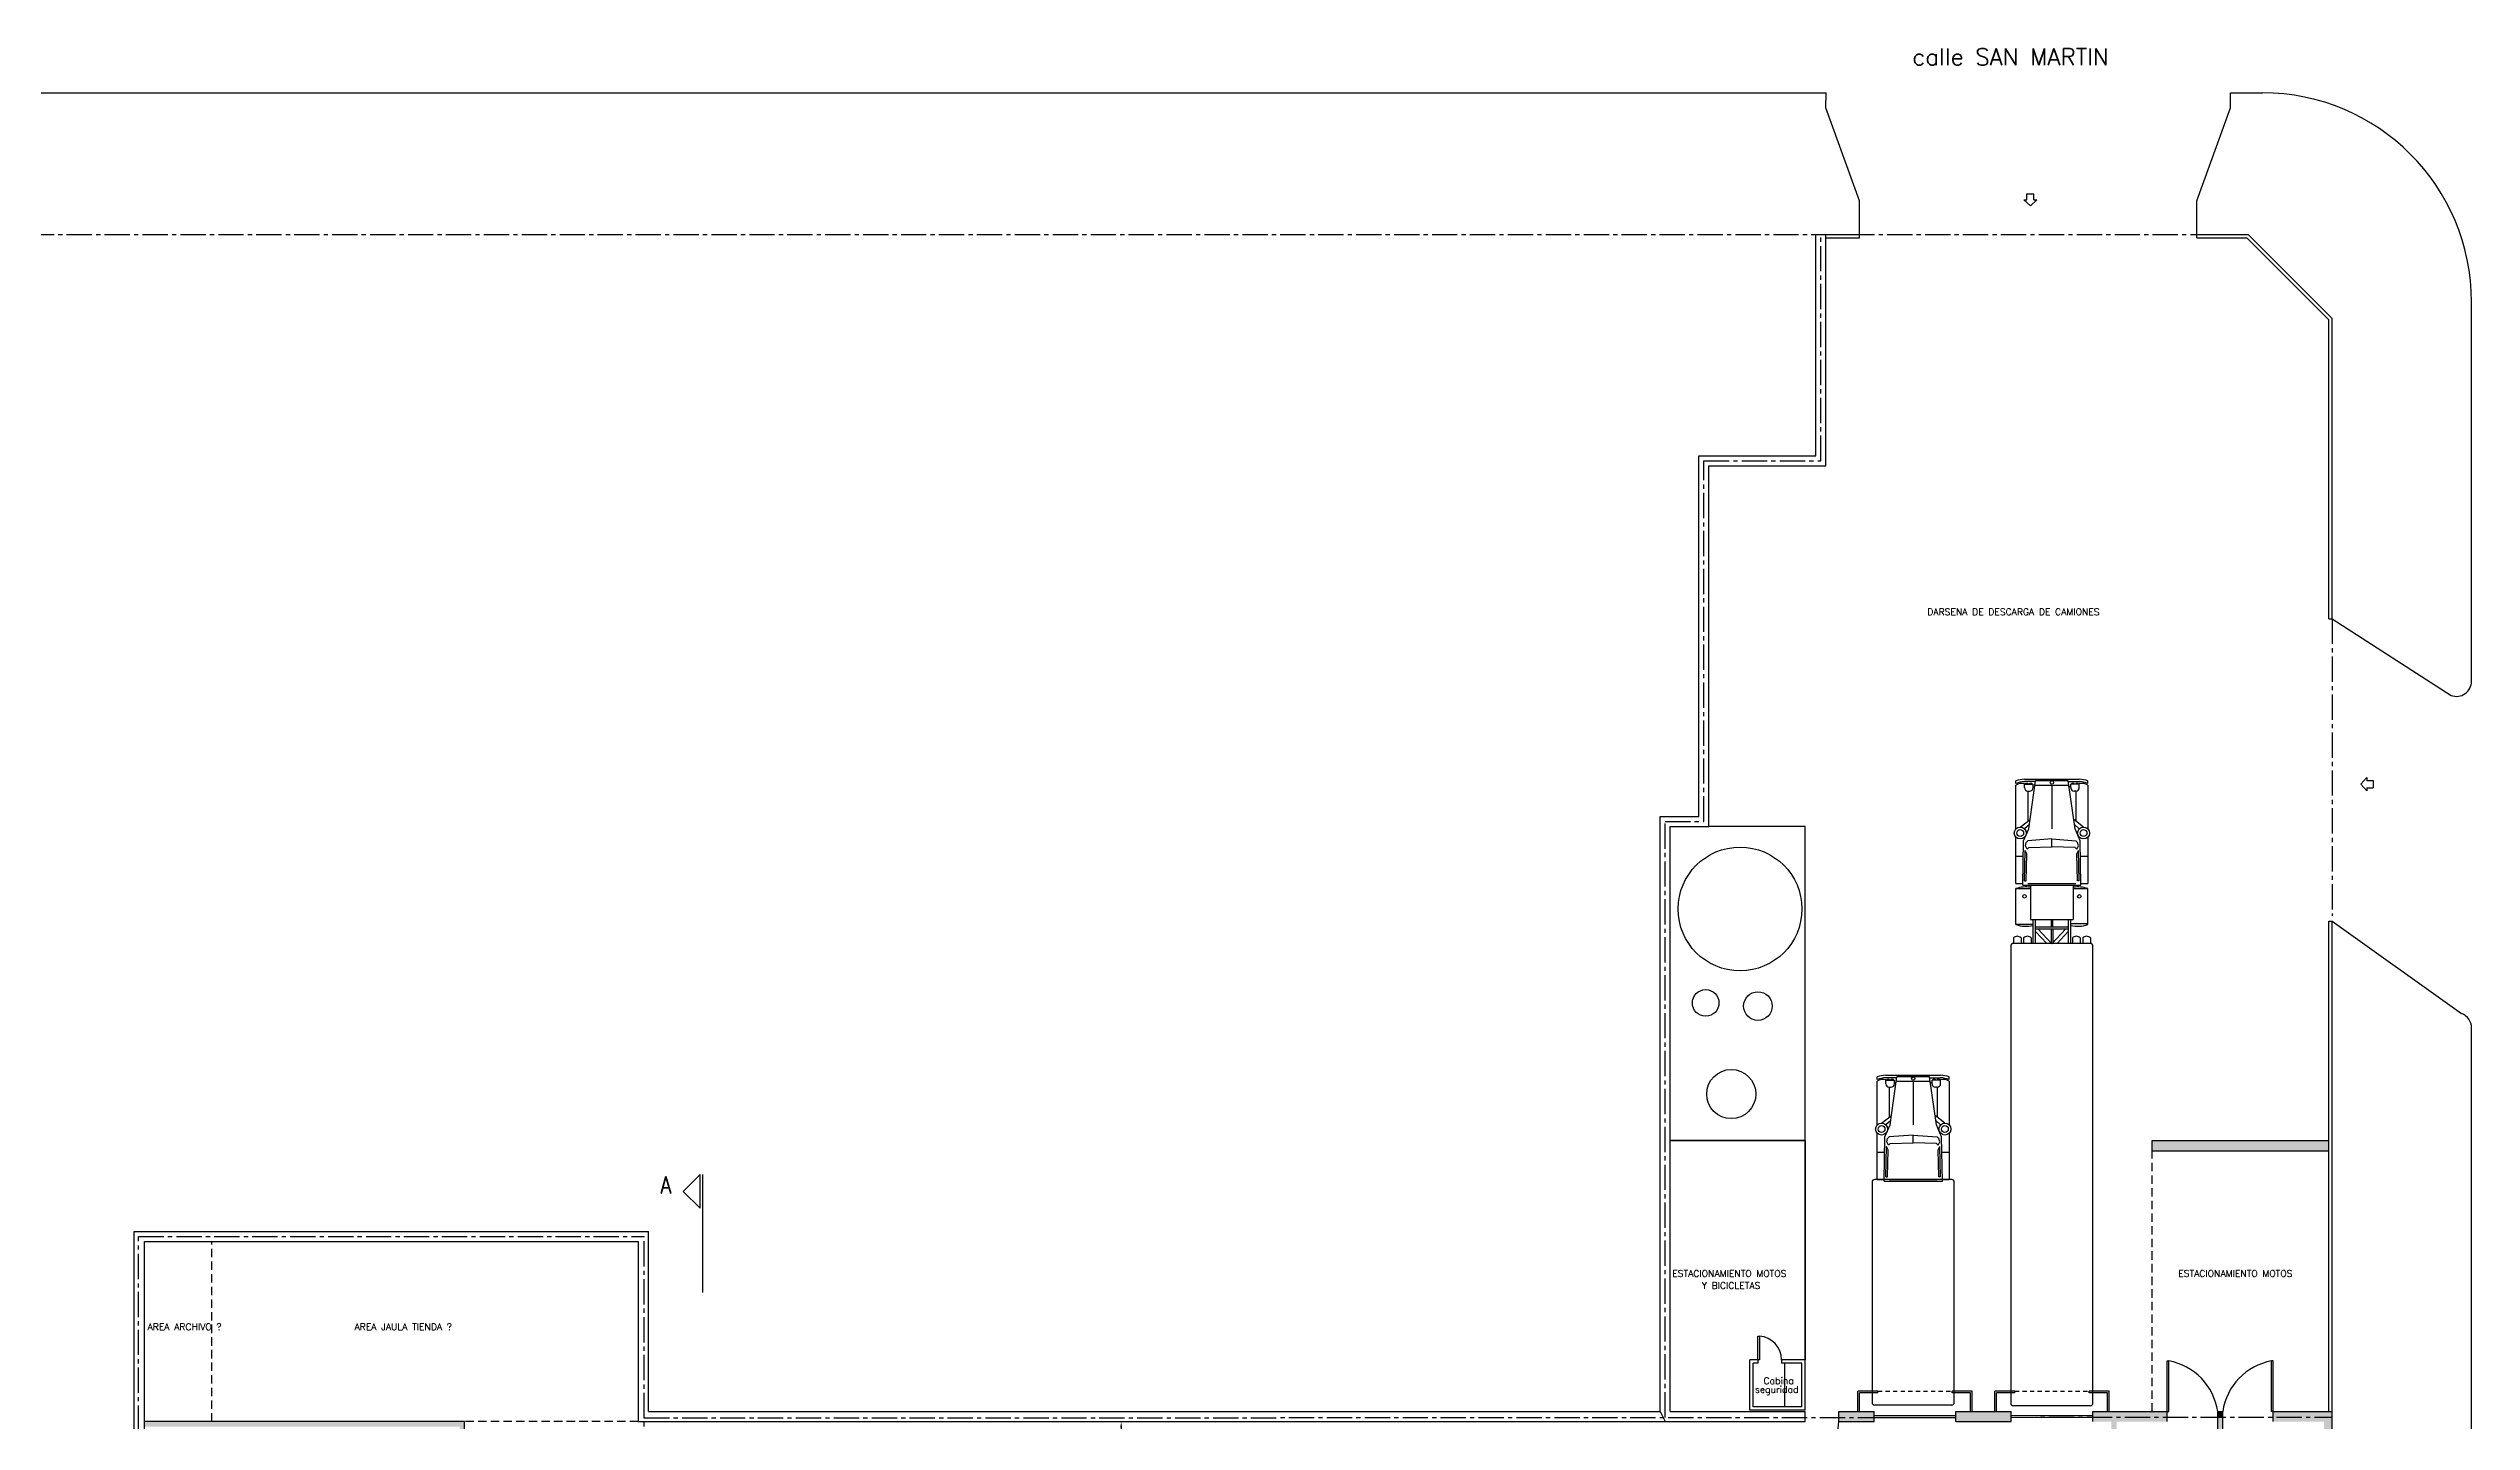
# Model space of a CAD drawing. Header units: metres. Extents: x 95 to 486, y 2972 to 3465.
# Drawn here: x 168.5 to 240.4, y 3424.4 to 3465.2 of the extents above; entities that cross this region are included whole.
import ezdxf

# ---------------------------------------------------------------- set-up
doc = ezdxf.new("R2010")
doc.units = ezdxf.units.M
for name, pattern in [('CENTER2', [1.125, 0.75, -0.125, 0.125, -0.125]), ('DASHDOT2', [0.5, 0.25, -0.125, 0, -0.125]), ('HIDDEN', [0.375, 0.25, -0.125]), ('HIDDEN2', [0.1875, 0.125, -0.0625])]:
    doc.linetypes.add(name, pattern=pattern)
for name, color, linetype in [('0_LINEAS-MEDIANERAS', 1, 'DASHDOT2'), ('0_MUROS', 7, 'Continuous'), ('0_PUERTAS-VENTANAS', 3, 'Continuous'), ('0_SANITARIOS', 1, 'Continuous'), ('C_COTAS', 5, 'Continuous'), ('E_EQUIPAMIENTO', 1, 'Continuous'), ('T_TEXTOS', 3, 'Continuous')]:
    doc.layers.add(name, color=color, linetype=linetype)
doc.styles.add('ROMANS', font='romans.shx', dxfattribs={"width": 0.8, "height": 0.15})
doc.dimstyles.new('STANDARD$0', dxfattribs={"dimtxt": 0.2, "dimasz": 0.18, "dimexe": 0.18, "dimexo": 0.0625, "dimgap": 0.09, "dimtad": 0, "dimzin": 0, "dimdsep": 46, "dimtxsty": 'ROMANS', "dimblk": 'OBLIQUE', "dimsah": 1, "dimcen": 0.09, "dimse1": 1, "dimse2": 1, "dimadec": 0, "dimazin": 0, "dimtfac": 1, "dimtofl": 0, "dimtmove": 0, "dimatfit": 3, "dimldrblk": 'OBLIQUE', "dimfxl": 1, "dimtolj": 1, "dimtzin": 0, "dimarcsym": 0})

# ---------------------------------------------------------------- blocks, each defined once
blk = doc.blocks.new('*D270')
at = {"layer": 'C_COTAS', "color": 0, "lineweight": -2, "transparency": 16777216}
for p, q in [((200.353, 3424.244), (200.353, 3423.789)), ((200.415, 3424.424), (200.533, 3424.424)), ((200.353, 3422.704), (200.353, 3423.159)), ((200.29, 3422.524), (200.173, 3422.524))]:
    blk.add_line(p, q, dxfattribs=at)
at = {"layer": 'C_COTAS', "color": 0, "transparency": 16777216}
for points in [[(200.323, 3424.244), (200.383, 3424.244), (200.353, 3424.424)], [(200.323, 3422.704), (200.383, 3422.704), (200.353, 3422.524)]]:
    blk.add_solid(points, dxfattribs=at)
at = {"layer": 'DEFPOINTS', "color": 0, "transparency": 16777216}
for p in [(200.353, 3424.424), (200.353, 3424.424), (200.353, 3422.524)]:
    blk.add_point(p, dxfattribs=at)
at = {"layer": 'C_COTAS', "color": 0, "transparency": 16777216, "insert": (200.353, 3423.474), "char_height": 0.18, "attachment_point": 5, "rotation": 90}
blk.add_mtext('\\A1;1.90', dxfattribs=at)

msp = doc.modelspace()

# ---------------------------------------------------------------- hatches: boundary and pattern name
at = {"layer": '0_MUROS'}
for points in [[(236.1786, 3432.4602), (236.1786, 3432.7602), (230.9319, 3432.7602), (230.9319, 3432.4602)], [(233.0286, 3424.7245), (232.8786, 3424.7245), (232.8786, 3424.5521), (233.0286, 3424.5522)]]:
    msp.add_hatch(color=256, dxfattribs=at).paths.add_polyline_path(points)
h = msp.add_hatch(color=256, dxfattribs=at)
h.paths.add_polyline_path([(180.8786, 3424.4245), (171.3786, 3424.4245), (171.3786, 3424.2745), (180.7286, 3424.2745), (180.7286, 3421.5745), (180.8786, 3421.5745)])
h.paths.add_polyline_path([(180.8786, 3420.6745), (180.8786, 3420.7745), (180.7286, 3420.7745), (180.7286, 3420.6745), (171.3786, 3420.6745), (171.3786, 3420.5245), (176.7286, 3420.5245), (176.7286, 3419.8245), (176.8286, 3419.8245), (176.8286, 3420.5245), (180.7286, 3420.5245), (180.7286, 3419.6245), (180.8786, 3419.6245)])
h = msp.add_hatch(color=256, dxfattribs=at)
h.paths.add_polyline_path([(222.6852, 3424.7245), (221.6386, 3424.7245), (221.6386, 3424.5471), (222.6852, 3424.5475)])
h.paths.add_polyline_path([(222.6852, 3424.5475), (221.6386, 3424.5471), (221.6386, 3424.4245), (222.6852, 3424.4245)])
h.paths.add_polyline_path([(226.7486, 3424.7245), (225.1152, 3424.7245), (225.1152, 3424.4245), (226.7486, 3424.4245)])
h.paths.add_polyline_path([(231.3786, 3424.7245), (229.1786, 3424.7245), (229.1786, 3424.5504), (231.3786, 3424.5514)])
h.paths.add_polyline_path([(229.8786, 3424.4245), (231.3786, 3424.4245), (231.3786, 3424.5514), (229.1786, 3424.5504), (229.1786, 3424.4245), (229.7286, 3424.4245), (229.7286, 3419.8243), (229.7286, 3419.8243), (229.7286, 3419.6743), (229.7286, 3419.6743), (229.7286, 3419.4743), (229.8786, 3419.4743), (229.8786, 3419.7743), (231.6786, 3419.7743), (231.6786, 3419.9243), (229.8786, 3419.9243)])
h.paths.add_polyline_path([(233.0286, 3424.5522), (232.8786, 3424.5521), (232.8786, 3419.7743), (233.0286, 3419.7743)], flags=17)
h.paths.add_polyline_path([(236.2786, 3424.4245), (236.2786, 3424.5536), (234.5286, 3424.5528), (234.5286, 3424.4245), (236.0286, 3424.4245), (236.0286, 3419.9243), (234.2286, 3419.9243), (234.2286, 3419.7743), (236.0286, 3419.7743), (236.0286, 3418.1743), (229.8786, 3418.1743), (229.8786, 3418.2743), (229.7286, 3418.2743), (229.7286, 3418.0243), (236.0286, 3418.0243), (236.0286, 3412.4145), (236.2786, 3412.4145)])
h.paths.add_polyline_path([(236.2786, 3424.7245), (234.5286, 3424.7245), (234.5286, 3424.5528), (236.2786, 3424.5536)])

# ---------------------------------------------------------------- linework, layer by layer
at = {"layer": '0_LINEAS-MEDIANERAS', "linetype": 'CENTER2'}
for p, q in [((138.6986, 3459.6445), (232.2586, 3459.6445)), ((221.1086, 3452.9245), (221.1086, 3459.6445)), ((217.6386, 3452.9245), (221.1086, 3452.9245)), ((217.6386, 3442.2245), (217.6386, 3452.9245)), ((236.2786, 3448.2434), (236.2786, 3439.4277)), ((216.4886, 3442.2245), (217.6386, 3442.2245)), ((216.4886, 3424.5447), (216.4886, 3442.2245)), ((171.2036, 3429.9145), (186.2036, 3429.9145)), ((171.2036, 3409.5245), (171.2036, 3429.9145)), ((186.2036, 3415.5245), (186.2036, 3429.9145)), ((186.2036, 3424.5312), (225.1152, 3424.5486)), ((226.7486, 3424.5494), (236.2786, 3424.5536))]:
    msp.add_line(p, q, dxfattribs=at)
at = {"layer": '0_MUROS', "color": 4}
for p, q in [((137.9986, 3463.8445), (221.2605, 3463.8445)), ((221.2586, 3463.405), (221.2605, 3463.8445)), ((233.2586, 3463.405), (233.2567, 3463.8445)), ((233.2567, 3463.8445), (234.2086, 3463.8445)), ((222.2586, 3460.6445), (221.2586, 3463.405)), ((232.2586, 3460.6445), (233.2586, 3463.405)), ((222.2586, 3459.6445), (222.2586, 3460.6445)), ((232.2586, 3459.6445), (232.2586, 3460.6445)), ((240.4086, 3446.3889), (240.4086, 3457.6445)), ((236.2786, 3448.2434), (239.8053, 3445.9659)), ((220.6386, 3442.0745), (217.7886, 3442.0745)), ((220.6386, 3432.7602), (220.6386, 3442.0745)), ((236.2786, 3439.2678), (240.1119, 3436.5262)), ((240.4086, 3361.3845), (240.4086, 3436.1031)), ((216.6386, 3432.7602), (220.6386, 3432.7602)), ((220.6386, 3432.7602), (220.6386, 3426.2602))]:
    msp.add_line(p, q, dxfattribs=at)
at = {"layer": '0_MUROS', "color": 3}
for p, q in [((227.2177, 3460.6727), (227.2177, 3460.8527)), ((227.2177, 3460.8527), (227.4277, 3460.8527)), ((227.4277, 3460.6727), (227.4277, 3460.8527)), ((227.1277, 3460.6727), (227.2177, 3460.6727)), ((227.3227, 3460.4927), (227.1277, 3460.6727)), ((227.3227, 3460.4927), (227.5177, 3460.6727)), ((227.4277, 3460.6727), (227.5177, 3460.6727)), ((237.1268, 3443.3339), (237.3068, 3443.5289)), ((237.1268, 3443.3339), (237.3068, 3443.1389)), ((237.3068, 3443.5289), (237.3068, 3443.4389)), ((237.3068, 3443.4389), (237.4868, 3443.4389)), ((237.3068, 3443.2289), (237.3068, 3443.1389)), ((237.3068, 3443.2289), (237.4868, 3443.2289)), ((237.4868, 3443.4389), (237.4868, 3443.2289))]:
    msp.add_line(p, q, dxfattribs=at)
at = {"layer": '0_MUROS'}
for p, q in [((220.9586, 3453.0745), (220.9586, 3459.6445)), ((220.9586, 3459.6445), (221.2586, 3459.6445)), ((221.2586, 3459.6445), (222.2586, 3459.6445)), ((221.2586, 3452.7745), (221.2586, 3459.6445)), ((221.2586, 3459.5445), (222.2586, 3459.5445)), ((222.2586, 3459.5445), (222.2586, 3459.6445)), ((232.2586, 3459.5445), (232.2586, 3459.6445)), ((232.2586, 3459.6445), (233.7876, 3459.6445)), ((232.2586, 3459.5445), (233.7462, 3459.5445)), ((233.7462, 3459.5445), (236.1786, 3457.112)), ((233.7876, 3459.6445), (236.2786, 3457.1535)), ((236.1786, 3448.2434), (236.1786, 3457.112)), ((236.2786, 3448.2434), (236.2786, 3457.1535)), ((217.4886, 3453.0745), (220.9586, 3453.0745)), ((217.4886, 3442.3745), (217.4886, 3453.0745)), ((217.7886, 3452.7745), (221.2586, 3452.7745)), ((217.7886, 3442.0745), (217.7886, 3452.7745)), ((236.1786, 3448.2434), (236.2786, 3448.2434)), ((216.3386, 3442.3745), (217.4886, 3442.3745)), ((216.3386, 3424.7245), (216.3386, 3442.3745)), ((216.6386, 3442.0745), (217.7886, 3442.0745)), ((216.6386, 3424.7245), (216.6386, 3442.0745)), ((236.1786, 3424.7245), (236.1786, 3439.2678)), ((236.1786, 3439.2678), (236.2786, 3439.2678)), ((236.2786, 3424.4245), (236.2786, 3439.2678)), ((220.6386, 3432.7602), (216.6386, 3432.7602)), ((220.6386, 3424.7602), (220.6386, 3432.7602)), ((230.9319, 3432.7602), (236.1786, 3432.7602)), ((230.9319, 3432.4602), (230.9319, 3432.7602)), ((230.9319, 3432.4602), (236.1786, 3432.4602)), ((171.0786, 3430.0645), (186.3286, 3430.0645)), ((171.0786, 3409.5745), (171.0786, 3430.0645)), ((186.3286, 3424.7245), (186.3286, 3430.0645)), ((171.3786, 3409.5745), (171.3786, 3429.7645)), ((171.3786, 3429.7645), (186.0286, 3429.7645)), ((186.0286, 3429.7645), (186.0286, 3424.4245)), ((220.6386, 3426.2602), (220.6386, 3426.2602)), ((220.6386, 3426.2602), (220.6386, 3426.2602)), ((180.8786, 3424.4245), (171.3786, 3424.4245)), ((180.8786, 3421.5745), (180.8786, 3424.4245)), ((186.0286, 3424.4245), (216.1886, 3424.4245)), ((186.3286, 3424.7245), (216.3386, 3424.7245)), ((216.1886, 3424.4245), (216.4886, 3424.4245)), ((216.3386, 3424.7245), (216.4886, 3424.4245)), ((216.4886, 3424.4245), (220.6386, 3424.4245)), ((216.6386, 3424.7245), (220.6386, 3424.7245)), ((220.6386, 3424.4245), (220.6386, 3424.7245)), ((221.6386, 3424.4245), (221.6386, 3424.7245)), ((221.6386, 3424.7245), (222.6852, 3424.7245)), ((221.6386, 3424.4245), (222.6852, 3424.4245)), ((222.6852, 3424.4245), (222.6852, 3424.7245)), ((225.1152, 3424.4245), (225.1152, 3424.7245)), ((225.1152, 3424.7245), (226.7486, 3424.7245)), ((225.1152, 3424.4245), (226.7486, 3424.4245)), ((226.7486, 3424.4245), (226.7486, 3424.7245)), ((229.1786, 3424.7245), (231.3786, 3424.7245)), ((229.1786, 3424.4245), (229.1786, 3424.7245)), ((231.3786, 3424.4245), (231.3786, 3424.7245)), ((232.8786, 3419.7743), (232.8786, 3424.7245)), ((232.8786, 3424.7245), (233.0286, 3424.7245)), ((233.0286, 3419.7743), (233.0286, 3424.7245)), ((234.5286, 3424.4245), (234.5286, 3424.7245)), ((234.5286, 3424.7245), (236.2786, 3424.7245)), ((236.2786, 3412.4145), (236.2786, 3424.4245))]:
    msp.add_line(p, q, dxfattribs=at)
at = {"layer": '0_MUROS', "color": 5, "linetype": 'HIDDEN'}
for p, q in [((173.3786, 3424.4245), (173.3786, 3429.7645)), ((186.0286, 3424.4245), (180.8786, 3424.4245))]:
    msp.add_line(p, q, dxfattribs=at)
at = {"layer": '0_MUROS', "color": 1}
for p, q in [((222.8002, 3425.3245), (222.2002, 3425.3245)), ((222.2002, 3424.7245), (222.2002, 3425.2245)), ((222.2502, 3424.7245), (222.2502, 3425.2745)), ((222.8002, 3425.2745), (222.2502, 3425.2745)), ((222.8002, 3425.2745), (222.8002, 3425.3245)), ((225.6002, 3425.3245), (225.0002, 3425.3245)), ((225.0002, 3425.2745), (225.0002, 3425.3245)), ((225.5502, 3425.2745), (225.0002, 3425.2745)), ((225.5502, 3424.7245), (225.5502, 3425.2745)), ((225.6002, 3424.7245), (225.6002, 3425.2245)), ((226.8636, 3425.3245), (226.2636, 3425.3245)), ((226.2636, 3424.7245), (226.2636, 3425.2245)), ((226.8636, 3425.2745), (226.3136, 3425.2745)), ((226.3136, 3424.7245), (226.3136, 3425.2745)), ((226.8636, 3425.2745), (226.8636, 3425.3245)), ((229.0636, 3425.2745), (229.0636, 3425.3245)), ((229.6636, 3425.3245), (229.0636, 3425.3245)), ((229.6136, 3425.2745), (229.0636, 3425.2745)), ((229.6136, 3424.7245), (229.6136, 3425.2745)), ((229.6636, 3424.7245), (229.6636, 3425.2245))]:
    msp.add_line(p, q, dxfattribs=at)
at = {"layer": '0_MUROS', "color": 1, "linetype": 'HIDDEN2'}
for p, q in [((222.2002, 3425.2245), (222.2002, 3425.3245)), ((225.6002, 3425.2245), (225.6002, 3425.3245)), ((226.2636, 3425.2245), (226.2636, 3425.3245)), ((229.6636, 3425.2245), (229.6636, 3425.3245))]:
    msp.add_line(p, q, dxfattribs=at)
at = {"layer": '0_MUROS', "color": 2, "linetype": 'HIDDEN2'}
for p, q in [((222.8002, 3425.3245), (225.0002, 3425.3245)), ((226.8636, 3425.3245), (229.0636, 3425.3245))]:
    msp.add_line(p, q, dxfattribs=at)
at = {"layer": '0_MUROS', "color": 4}
for centre, radius, start, end in [((234.2086, 3457.6445), 6.2, 0, 90), ((239.9586, 3446.3889), 0.45, 250.087058, 0), ((239.9586, 3436.1031), 0.45, 0, 70.087058)]:
    msp.add_arc(centre, radius, start, end, dxfattribs=at)
at = {"layer": '0_PUERTAS-VENTANAS', "linetype": 'HIDDEN'}
msp.add_line((230.9319, 3424.7245), (230.9319, 3432.7602), dxfattribs=at)
at = {"layer": '0_PUERTAS-VENTANAS'}
for p, q in [((219.2386, 3426.9602), (219.2886, 3426.9602)), ((219.2386, 3426.2602), (219.2386, 3426.9602)), ((219.2886, 3426.9602), (219.2886, 3426.2602)), ((219.2386, 3426.2602), (219.0012, 3426.2602)), ((219.0012, 3424.7602), (219.0012, 3426.2602)), ((219.2386, 3426.1602), (219.1012, 3426.1602)), ((219.1012, 3424.8602), (219.1012, 3426.1602)), ((219.2886, 3426.2602), (219.2386, 3426.2602)), ((219.2386, 3426.2602), (219.2386, 3426.1602)), ((219.2886, 3426.2602), (219.2886, 3426.2602)), ((220.6386, 3426.2602), (219.9386, 3426.2602)), ((219.9386, 3426.2602), (219.9386, 3426.1602)), ((220.5386, 3426.1602), (219.9386, 3426.1602)), ((220.0386, 3424.8602), (220.0386, 3426.1602)), ((220.5386, 3424.8602), (220.5386, 3426.1602)), ((220.6386, 3424.7602), (220.6386, 3426.2602)), ((231.3786, 3424.7245), (231.3786, 3426.2245)), ((231.3786, 3426.2245), (231.4286, 3426.2245)), ((231.4286, 3424.7245), (231.4286, 3426.2245)), ((234.4786, 3424.7245), (234.4786, 3426.2245)), ((234.5286, 3426.2245), (234.4786, 3426.2245)), ((234.5286, 3424.7245), (234.5286, 3426.2245)), ((220.5386, 3424.8602), (219.1012, 3424.8602)), ((220.6386, 3424.7602), (219.0012, 3424.7602)), ((222.6852, 3424.5995), (225.1152, 3424.5995)), ((222.6852, 3424.5475), (225.1152, 3424.5483)), ((226.7486, 3424.5995), (229.1786, 3424.5995)), ((226.7486, 3424.5487), (229.1786, 3424.5495)), ((231.3786, 3424.7245), (231.4286, 3424.7245)), ((234.5286, 3424.7245), (234.4786, 3424.7245))]:
    msp.add_line(p, q, dxfattribs=at)
at = {"layer": '0_PUERTAS-VENTANAS', "color": 5}
for centre, radius, start, end in [((219.2386, 3426.2602), 0.7, 360, 85.914383), ((231.1036, 3424.4583), 1.7958, 8.524204, 79.574857), ((234.8036, 3424.4583), 1.7958, 100.425143, 171.475796), ((220.6615, 3424.4032), 0.9773, 271.580762, 1.2473)]:
    msp.add_arc(centre, radius, start, end, dxfattribs=at)
at = {"layer": '0_SANITARIOS'}
for centre, radius in [((217.6907, 3436.8431), 0.3947), ((219.2402, 3436.752), 0.425), ((218.4503, 3434.1411), 0.7286)]:
    msp.add_circle(centre, radius, dxfattribs=at)
at = {"layer": 'C_COTAS', "color": 5}
for p, q in [((187.3654, 3431.2545), (187.8654, 3431.7545)), ((187.8654, 3430.7545), (187.8654, 3431.7545)), ((187.9458, 3428.2577), (187.9458, 3431.7577)), ((187.3654, 3431.2545), (187.8654, 3430.7545))]:
    msp.add_line(p, q, dxfattribs=at)
at = {"layer": 'E_EQUIPAMIENTO', "color": 2}
for p, q in [((226.8937, 3443.3588), (226.8937, 3443.435)), ((226.8937, 3442.01), (226.8937, 3443.308)), ((227.1477, 3443.4858), (228.7733, 3443.4858)), ((227.4737, 3443.4096), (227.1477, 3443.4096)), ((227.1477, 3443.3334), (227.4017, 3443.3334)), ((227.1477, 3443.2318), (227.1477, 3443.3334)), ((227.2493, 3443.1302), (227.3001, 3443.1302)), ((227.2493, 3443.1302), (227.2493, 3442.2412)), ((227.2747, 3442.0126), (227.4779, 3443.435)), ((227.4017, 3443.2318), (227.4017, 3443.3334)), ((227.4017, 3443.2572), (227.4487, 3443.2572)), ((227.4573, 3443.308), (228.4636, 3443.308)), ((228.4431, 3443.435), (227.4779, 3443.435)), ((227.9605, 3443.308), (227.9605, 3442.0126)), ((228.6463, 3442.0126), (228.4431, 3443.435)), ((228.4472, 3443.4096), (228.7733, 3443.4096)), ((228.5193, 3443.2572), (228.4722, 3443.2572)), ((228.5193, 3443.2318), (228.5193, 3443.3334)), ((228.7733, 3443.3334), (228.5193, 3443.3334)), ((228.6717, 3443.1302), (228.6209, 3443.1302)), ((228.6717, 3443.1302), (228.6717, 3442.2412)), ((228.7733, 3443.2318), (228.7733, 3443.3334)), ((229.0273, 3443.3588), (229.0273, 3443.435)), ((229.0273, 3443.308), (229.0273, 3442.01)), ((227.0207, 3442.0634), (227.3142, 3442.2892)), ((227.2924, 3442.1366), (227.1477, 3442.0126)), ((228.9003, 3442.0634), (228.6068, 3442.2892)), ((228.6286, 3442.1366), (228.7733, 3442.0126)), ((226.8937, 3440.387), (226.8937, 3441.7612)), ((227.0969, 3440.3362), (227.1223, 3441.657)), ((227.1223, 3441.657), (227.2747, 3442.0126)), ((227.1731, 3441.5046), (227.1985, 3441.6062)), ((227.2239, 3441.403), (227.1731, 3441.5046)), ((227.1985, 3441.6062), (227.2493, 3441.657)), ((227.2239, 3441.403), (227.2747, 3441.4538)), ((227.9605, 3441.7078), (227.2493, 3441.657)), ((227.2747, 3441.4538), (227.9605, 3441.4792)), ((227.9605, 3441.4792), (227.9605, 3441.7078)), ((227.9605, 3441.4792), (227.9605, 3441.7078)), ((227.9605, 3441.7078), (228.6717, 3441.657)), ((228.6463, 3441.4538), (227.9605, 3441.4792)), ((228.7987, 3441.657), (228.6463, 3442.0126)), ((228.6971, 3441.403), (228.6463, 3441.4538)), ((228.7225, 3441.6062), (228.6717, 3441.657)), ((228.6971, 3441.403), (228.7479, 3441.5046)), ((228.7479, 3441.5046), (228.7225, 3441.6062)), ((228.8241, 3440.3362), (228.7987, 3441.657)), ((229.0273, 3441.7612), (229.0273, 3440.387)), ((226.8937, 3441.1998), (227.0969, 3441.1998)), ((227.1501, 3440.4632), (227.1675, 3441.3635)), ((227.2164, 3441.2656), (227.1675, 3441.3635)), ((227.2009, 3440.4632), (227.2164, 3441.2656)), ((228.7046, 3441.2656), (228.7535, 3441.3635)), ((228.72, 3440.4632), (228.7046, 3441.2656)), ((228.7708, 3440.4632), (228.7535, 3441.3635)), ((228.8241, 3441.1998), (229.0273, 3441.1998)), ((226.8937, 3440.387), (227.0969, 3440.387)), ((226.8937, 3440.2346), (227.3255, 3440.2346)), ((226.8937, 3439.1678), (226.8937, 3440.2346)), ((227.0969, 3440.3362), (228.8241, 3440.3362)), ((227.1501, 3440.4632), (227.2009, 3440.4632)), ((227.2493, 3440.387), (228.6717, 3440.387)), ((227.3255, 3440.3362), (227.3255, 3439.3202)), ((228.5955, 3440.3362), (228.5955, 3439.3202)), ((228.5955, 3440.2346), (229.0273, 3440.2346)), ((228.7708, 3440.4632), (228.72, 3440.4632)), ((228.8241, 3440.387), (229.0273, 3440.387)), ((229.0273, 3439.1678), (229.0273, 3440.2346)), ((227.3255, 3439.3202), (228.5955, 3439.3202)), ((227.4017, 3438.6093), (227.4017, 3439.3202)), ((227.4779, 3438.6093), (227.4779, 3439.3202)), ((227.9351, 3439.3202), (227.9351, 3439.0916)), ((227.9859, 3439.0916), (227.9859, 3439.3202)), ((228.4431, 3439.3202), (228.4431, 3438.6093)), ((228.5193, 3438.6093), (228.5193, 3439.3202)), ((226.7413, 3438.5331), (226.7413, 3424.9696)), ((226.8175, 3438.7721), (226.8175, 3438.6093)), ((229.1035, 3438.6093), (226.8175, 3438.6093)), ((227.4017, 3439.1678), (226.8937, 3439.1678)), ((227.0461, 3438.7721), (227.0461, 3438.6093)), ((227.1223, 3438.7721), (227.1223, 3438.6093)), ((227.3509, 3438.7721), (227.3509, 3438.6093)), ((228.4431, 3439.0916), (227.4779, 3439.0916)), ((227.4779, 3439.0408), (228.4431, 3439.0408)), ((227.8086, 3438.6093), (227.4779, 3438.9661)), ((227.9605, 3438.5948), (227.5472, 3439.0408)), ((227.9351, 3439.0408), (227.9351, 3438.6223)), ((228.3738, 3439.0408), (227.9605, 3438.5948)), ((227.9859, 3439.0408), (227.9859, 3438.6223)), ((228.4431, 3438.9661), (228.1124, 3438.6093)), ((229.0273, 3439.1932), (228.5193, 3439.1932)), ((228.5701, 3438.7721), (228.5701, 3438.6093)), ((228.7987, 3438.7721), (228.7987, 3438.6093)), ((228.8749, 3438.7721), (228.8749, 3438.6093)), ((229.1035, 3438.7721), (229.1035, 3438.6093)), ((229.1797, 3424.9696), (229.1797, 3438.5331)), ((222.7807, 3434.5754), (222.7807, 3434.6516)), ((222.7807, 3433.2266), (222.7807, 3434.5246)), ((223.0347, 3434.7024), (224.6603, 3434.7024)), ((223.3608, 3434.6262), (223.0347, 3434.6262)), ((223.0347, 3434.4484), (223.0347, 3434.55)), ((223.0347, 3434.55), (223.2887, 3434.55)), ((223.1363, 3434.3468), (223.1363, 3433.4578)), ((223.1363, 3434.3468), (223.1871, 3434.3468)), ((223.1617, 3433.2292), (223.3649, 3434.6516)), ((223.2887, 3434.4484), (223.2887, 3434.55)), ((223.2887, 3434.4738), (223.3358, 3434.4738)), ((223.3444, 3434.5246), (224.3507, 3434.5246)), ((224.3301, 3434.6516), (223.3649, 3434.6516)), ((223.8475, 3434.5246), (223.8475, 3433.2292)), ((224.5333, 3433.2292), (224.3301, 3434.6516)), ((224.3343, 3434.6262), (224.6603, 3434.6262)), ((224.4063, 3434.4738), (224.3593, 3434.4738)), ((224.6603, 3434.55), (224.4063, 3434.55)), ((224.4063, 3434.4484), (224.4063, 3434.55)), ((224.5587, 3434.3468), (224.5079, 3434.3468)), ((224.5587, 3434.3468), (224.5587, 3433.4578)), ((224.6603, 3434.4484), (224.6603, 3434.55)), ((224.9143, 3434.5754), (224.9143, 3434.6516)), ((224.9143, 3434.5246), (224.9143, 3433.2266)), ((222.9077, 3433.28), (223.2013, 3433.5057)), ((224.7873, 3433.28), (224.4938, 3433.5057)), ((222.7807, 3431.6036), (222.7807, 3432.9777)), ((222.9839, 3431.5528), (223.0093, 3432.8736)), ((223.0093, 3432.8736), (223.1617, 3433.2292)), ((223.1795, 3433.3532), (223.0347, 3433.2292)), ((223.0601, 3432.7212), (223.0855, 3432.8228)), ((223.0855, 3432.8228), (223.1363, 3432.8736)), ((223.8475, 3432.9244), (223.1363, 3432.8736)), ((223.8475, 3432.6958), (223.8475, 3432.9244)), ((223.8475, 3432.6958), (223.8475, 3432.9244)), ((223.8475, 3432.9244), (224.5587, 3432.8736)), ((224.5156, 3433.3532), (224.6603, 3433.2292)), ((224.6857, 3432.8736), (224.5333, 3433.2292)), ((224.6095, 3432.8228), (224.5587, 3432.8736)), ((224.6349, 3432.7212), (224.6095, 3432.8228)), ((224.7111, 3431.5528), (224.6857, 3432.8736)), ((224.9143, 3432.9777), (224.9143, 3431.6036)), ((222.7807, 3432.4164), (222.9839, 3432.4164)), ((223.0372, 3431.6798), (223.0545, 3432.58)), ((223.1034, 3432.4822), (223.0545, 3432.58)), ((223.1109, 3432.6196), (223.0601, 3432.7212)), ((223.088, 3431.6798), (223.1034, 3432.4822)), ((223.1109, 3432.6196), (223.1617, 3432.6704)), ((223.1617, 3432.6704), (223.8475, 3432.6958)), ((224.5333, 3432.6704), (223.8475, 3432.6958)), ((224.5841, 3432.6196), (224.5333, 3432.6704)), ((224.5841, 3432.6196), (224.6349, 3432.7212)), ((224.5916, 3432.4822), (224.6406, 3432.58)), ((224.6071, 3431.6798), (224.5916, 3432.4822)), ((224.6579, 3431.6798), (224.6406, 3432.58)), ((224.7111, 3432.4164), (224.9143, 3432.4164)), ((222.6283, 3431.5274), (222.6283, 3424.9892)), ((224.9905, 3431.6036), (222.7045, 3431.6036)), ((222.7807, 3431.6036), (222.9839, 3431.6036)), ((222.9839, 3431.5528), (224.7111, 3431.5528)), ((223.0372, 3431.6798), (223.088, 3431.6798)), ((223.1363, 3431.6036), (224.5587, 3431.6036)), ((224.6579, 3431.6798), (224.6071, 3431.6798)), ((224.7111, 3431.6036), (224.9143, 3431.6036)), ((225.0667, 3424.9892), (225.0667, 3431.5274)), ((224.9905, 3424.913), (222.7045, 3424.913)), ((229.1035, 3424.8934), (226.8175, 3424.8934))]:
    msp.add_line(p, q, dxfattribs=at)
for centre, radius in [((227.9605, 3443.3842), 0.0508), ((227.0207, 3441.8856), 0.1778), ((227.0207, 3441.8856), 0.1016), ((228.9003, 3441.8856), 0.1778), ((228.9003, 3441.8856), 0.1016), ((227.1477, 3440.006), 0.0508), ((228.7733, 3440.006), 0.0508), ((223.8475, 3434.6008), 0.0508), ((222.9077, 3433.1022), 0.1778), ((222.9077, 3433.1022), 0.1016), ((224.7873, 3433.1022), 0.1778), ((224.7873, 3433.1022), 0.1016)]:
    msp.add_circle(centre, radius, dxfattribs=at)
at = {"layer": 'E_EQUIPAMIENTO'}
msp.add_circle((218.7099, 3439.6312), 1.8356, dxfattribs=at)
at = {"layer": 'E_EQUIPAMIENTO', "color": 2}
for centre, radius, start, end in [((227.3382, 3441.8729), 1.6241, 96.736011, 105.883854), ((227.3382, 3441.7967), 1.6241, 96.736011, 105.883854), ((227.0715, 3443.0222), 0.3365, 76.913895, 121.890792), ((227.2493, 3443.2318), 0.1016, 180, 270), ((227.2112, 3443.2953), 0.0635, 36.869898, 143.130102), ((227.3382, 3443.2953), 0.0635, 36.869898, 143.130102), ((227.3001, 3443.2318), 0.1016, 270, 0), ((228.6209, 3443.2318), 0.1016, 180, 270), ((228.5828, 3443.2953), 0.0635, 36.869898, 143.130102), ((228.7098, 3443.2953), 0.0635, 36.869898, 143.130102), ((228.6717, 3443.2318), 0.1016, 270, 0), ((228.5828, 3441.8729), 1.6241, 74.116146, 83.263989), ((228.5828, 3441.7967), 1.6241, 74.116146, 83.263989), ((228.8495, 3443.0222), 0.3365, 58.109208, 103.086105), ((227.1985, 3439.3456), 0.9398, 82.233566, 108.924644), ((228.7225, 3439.3456), 0.9398, 71.075356, 97.766434), ((226.8175, 3438.5331), 0.0762, 90, 180), ((226.9318, 3438.6689), 0.154, 42.075022, 137.924978), ((227.1985, 3440.0568), 0.9398, 251.075356, 282.48689), ((227.2366, 3438.6689), 0.154, 42.075022, 137.924978), ((228.7225, 3440.0568), 0.9398, 257.51311, 288.924644), ((228.6844, 3438.6689), 0.154, 42.075022, 137.924978), ((228.9892, 3438.6689), 0.154, 42.075022, 137.924978), ((229.1035, 3438.5331), 0.0762, 0, 90), ((223.2252, 3433.0895), 1.6241, 96.736011, 105.883854), ((223.2252, 3433.0133), 1.6241, 96.736011, 105.883854), ((222.9585, 3434.2388), 0.3365, 76.913895, 121.890792), ((223.1363, 3434.4484), 0.1016, 180, 270), ((223.0982, 3434.5119), 0.0635, 36.869898, 143.130102), ((223.2252, 3434.5119), 0.0635, 36.869898, 143.130102), ((223.1871, 3434.4484), 0.1016, 270, 0), ((224.5079, 3434.4484), 0.1016, 180, 270), ((224.4698, 3434.5119), 0.0635, 36.869898, 143.130102), ((224.5968, 3434.5119), 0.0635, 36.869898, 143.130102), ((224.5587, 3434.4484), 0.1016, 270, 0), ((224.4698, 3433.0895), 1.6241, 74.116146, 83.263989), ((224.4698, 3433.0133), 1.6241, 74.116146, 83.263989), ((224.7365, 3434.2388), 0.3365, 58.109208, 103.086105), ((222.7045, 3431.5274), 0.0762, 90, 180), ((224.9905, 3431.5274), 0.0762, 0, 90), ((222.7045, 3424.9892), 0.0762, 180, 270), ((224.9905, 3424.9892), 0.0762, 270, 0), ((226.8175, 3424.9696), 0.0762, 180, 270), ((229.1035, 3424.9696), 0.0762, 270, 0)]:
    msp.add_arc(centre, radius, start, end, dxfattribs=at)

# ---------------------------------------------------------------- texts
at = {"color": 3, "style": 'ROMANS'}
msp.add_text('calle SAN MARTIN', height=0.5, dxfattribs=at).set_placement((223.8222, 3464.6619))
at = {"layer": 'C_COTAS', "color": 5, "style": 'ROMANS', "width": 0.85}
msp.add_text('A', height=0.5, dxfattribs=at).set_placement((186.6872, 3431.1898))
at = {"layer": 'T_TEXTOS', "style": 'ROMANS'}
for s, p in [('DARSENA DE DESCARGA DE CAMIONES', (224.2658, 3448.3465)), ('ESTACIONAMIENTO MOTOS ', (216.6991, 3428.7166)), ('Y BICICLETAS', (217.5742, 3428.3582)), ('ESTACIONAMIENTO MOTOS ', (231.7087, 3428.7166)), ('AREA ARCHIVO ?', (171.4743, 3427.1364)), ('AREA JAULA TIENDA ?', (177.6138, 3427.1364)), ('Cabina ', (219.4069, 3425.5345)), ('seguridad', (219.1523, 3425.2756))]:
    msp.add_text(s, height=0.2, dxfattribs=at).set_placement(p)

# ---------------------------------------------------------------- dimensions: what is measured, and where the dimension line sits
at = {"layer": 'C_COTAS'}
dim = msp.add_linear_dim(base=(200.3528, 3424.4245), p1=(200.3528, 3422.5245), p2=(200.3528, 3424.4245), angle=90, dimstyle='STANDARD$0', override={"dimtxt": 0.18, "dimtxsty": 'Standard', "dimsah": 0, "dimse1": 0, "dimse2": 0}, dxfattribs=at)
dim.commit()
dim.dimension.update_dxf_attribs({"geometry": '*D270', "text_midpoint": (200.3528, 3423.4745)})

doc.saveas('drawing.dxf')
